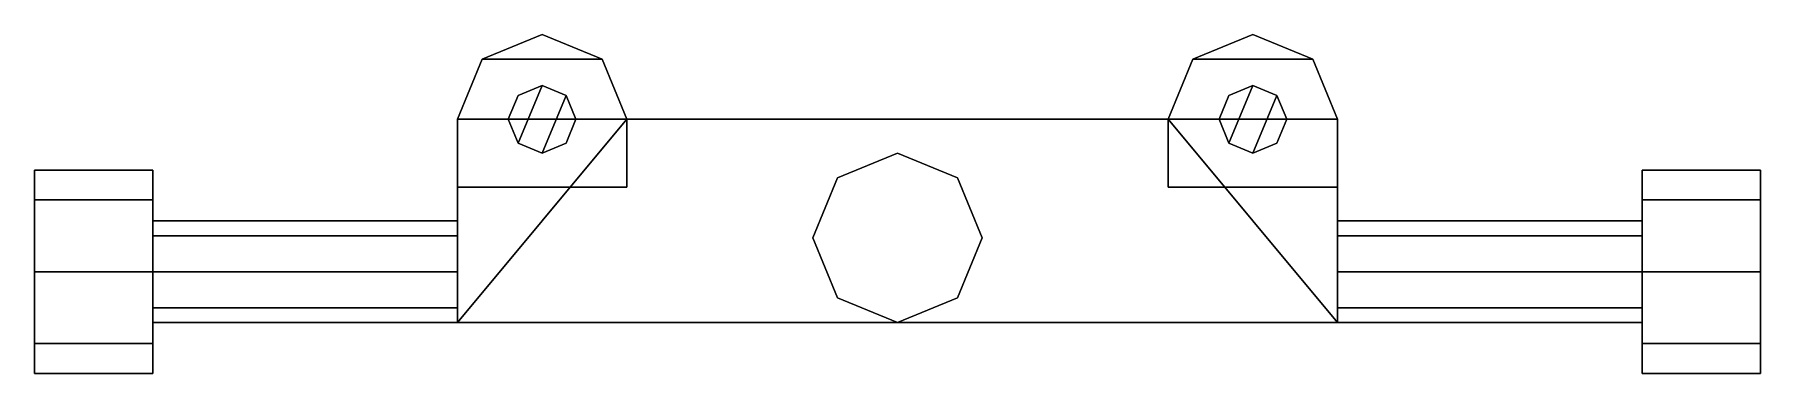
# Model space of a CAD drawing. Extents: x -0.51 to 0.51, y -0.06 to 0.14.
import ezdxf

# ---------------------------------------------------------------- set-up
doc = ezdxf.new("R2010")
doc.units = 0
doc.layers.get('0').update_dxf_attribs({"linetype": 'CONTINUOUS'})

msp = doc.modelspace()

# ---------------------------------------------------------------- linework, layer by layer
for points in [[(-0.21, 0.14, 0.22), (-0.2454, 0.1254, 0.22), (-0.2454, 0.1254, 0.25), (-0.21, 0.14, 0.25)], [(-0.21, 0.14, 0.3), (-0.2454, 0.1254, 0.3), (-0.2454, 0.1254, 0.32), (-0.21, 0.14, 0.32)], [(-0.21, 0.14, 0.32), (-0.2454, 0.1254, 0.32), (-0.1746, 0.1254, 0.32), (-0.21, 0.14, 0.32)], [(-0.21, 0.14, 0.25), (-0.2454, 0.1254, 0.25), (-0.1746, 0.1254, 0.25), (-0.21, 0.14, 0.25)], [(-0.21, 0.14, 0.22), (-0.1746, 0.1254, 0.22), (-0.2454, 0.1254, 0.22), (-0.21, 0.14, 0.22)], [(-0.1746, 0.1254, 0.22), (-0.21, 0.14, 0.22), (-0.21, 0.14, 0.25), (-0.1746, 0.1254, 0.25)], [(-0.1746, 0.1254, 0.3), (-0.21, 0.14, 0.3), (-0.21, 0.14, 0.32), (-0.1746, 0.1254, 0.32)], [(0.21, 0.14, 0.22), (0.1746, 0.1254, 0.22), (0.1746, 0.1254, 0.25), (0.21, 0.14, 0.25)], [(0.21, 0.14, 0.22), (0.2454, 0.1254, 0.22), (0.1746, 0.1254, 0.22), (0.21, 0.14, 0.22)], [(0.21, 0.14, 0.25), (0.1746, 0.1254, 0.25), (0.2454, 0.1254, 0.25), (0.21, 0.14, 0.25)], [(0.21, 0.14, 0.32), (0.1746, 0.1254, 0.32), (0.2454, 0.1254, 0.32), (0.21, 0.14, 0.32)], [(0.21, 0.14, 0.3), (0.1746, 0.1254, 0.3), (0.1746, 0.1254, 0.32), (0.21, 0.14, 0.32)], [(0.2454, 0.1254, 0.22), (0.21, 0.14, 0.22), (0.21, 0.14, 0.25), (0.2454, 0.1254, 0.25)], [(0.2454, 0.1254, 0.3), (0.21, 0.14, 0.3), (0.21, 0.14, 0.32), (0.2454, 0.1254, 0.32)], [(-0.2454, 0.1254, 0.22), (-0.26, 0.09, 0.22), (-0.26, 0.09, 0.25), (-0.2454, 0.1254, 0.25)], [(-0.2454, 0.1254, 0.3), (-0.26, 0.09, 0.3), (-0.26, 0.09, 0.32), (-0.2454, 0.1254, 0.32)], [(-0.2454, 0.1254, 0.32), (-0.26, 0.09, 0.32), (-0.16, 0.09, 0.32), (-0.1746, 0.1254, 0.32)], [(-0.2454, 0.1254, 0.25), (-0.26, 0.09, 0.25), (-0.16, 0.09, 0.25), (-0.1746, 0.1254, 0.25)], [(-0.1746, 0.1254, 0.22), (-0.16, 0.09, 0.22), (-0.26, 0.09, 0.22), (-0.2454, 0.1254, 0.22)], [(-0.16, 0.09, 0.22), (-0.1746, 0.1254, 0.22), (-0.1746, 0.1254, 0.25), (-0.16, 0.09, 0.25)], [(-0.16, 0.09, 0.3), (-0.1746, 0.1254, 0.3), (-0.1746, 0.1254, 0.32), (-0.16, 0.09, 0.32)], [(0.1746, 0.1254, 0.22), (0.16, 0.09, 0.22), (0.16, 0.09, 0.25), (0.1746, 0.1254, 0.25)], [(0.2454, 0.1254, 0.22), (0.26, 0.09, 0.22), (0.16, 0.09, 0.22), (0.1746, 0.1254, 0.22)], [(0.1746, 0.1254, 0.25), (0.16, 0.09, 0.25), (0.26, 0.09, 0.25), (0.2454, 0.1254, 0.25)], [(0.1746, 0.1254, 0.32), (0.16, 0.09, 0.32), (0.26, 0.09, 0.32), (0.2454, 0.1254, 0.32)], [(0.1746, 0.1254, 0.3), (0.16, 0.09, 0.3), (0.16, 0.09, 0.32), (0.1746, 0.1254, 0.32)], [(0.26, 0.09, 0.22), (0.2454, 0.1254, 0.22), (0.2454, 0.1254, 0.25), (0.26, 0.09, 0.25)], [(0.26, 0.09, 0.3), (0.2454, 0.1254, 0.3), (0.2454, 0.1254, 0.32), (0.26, 0.09, 0.32)], [(-0.2241, 0.1041, 0.35), (-0.23, 0.09, 0.35), (-0.2241, 0.0759, 0.35), (-0.21, 0.11, 0.35)], [(-0.2241, 0.1041, 0.2), (-0.23, 0.09, 0.2), (-0.23, 0.09, 0.21), (-0.2241, 0.1041, 0.21)], [(-0.2241, 0.1041, 0.34), (-0.23, 0.09, 0.34), (-0.23, 0.09, 0.35), (-0.2241, 0.1041, 0.35)], [(-0.2241, 0.1041, 0.25), (-0.23, 0.09, 0.25), (-0.23, 0.09, 0.3), (-0.2241, 0.1041, 0.3)], [(-0.21, 0.11, 0.2), (-0.2241, 0.1041, 0.2), (-0.2241, 0.1041, 0.21), (-0.21, 0.11, 0.21)], [(-0.21, 0.11, 0.35), (-0.2241, 0.0759, 0.35), (-0.21, 0.07, 0.35), (-0.1959, 0.1041, 0.35)], [(-0.21, 0.11, 0.34), (-0.2241, 0.1041, 0.34), (-0.2241, 0.1041, 0.35), (-0.21, 0.11, 0.35)], [(-0.21, 0.11, 0.25), (-0.2241, 0.1041, 0.25), (-0.2241, 0.1041, 0.3), (-0.21, 0.11, 0.3)], [(-0.1959, 0.1041, 0.2), (-0.21, 0.11, 0.2), (-0.21, 0.11, 0.21), (-0.1959, 0.1041, 0.21)], [(-0.1959, 0.1041, 0.34), (-0.21, 0.11, 0.34), (-0.21, 0.11, 0.35), (-0.1959, 0.1041, 0.35)], [(-0.1959, 0.1041, 0.25), (-0.21, 0.11, 0.25), (-0.21, 0.11, 0.3), (-0.1959, 0.1041, 0.3)], [(-0.1959, 0.1041, 0.35), (-0.21, 0.07, 0.35), (-0.1959, 0.0759, 0.35), (-0.19, 0.09, 0.35)], [(-0.19, 0.09, 0.2), (-0.1959, 0.1041, 0.2), (-0.1959, 0.1041, 0.21), (-0.19, 0.09, 0.21)], [(-0.19, 0.09, 0.34), (-0.1959, 0.1041, 0.34), (-0.1959, 0.1041, 0.35), (-0.19, 0.09, 0.35)], [(-0.19, 0.09, 0.25), (-0.1959, 0.1041, 0.25), (-0.1959, 0.1041, 0.3), (-0.19, 0.09, 0.3)], [(0.1959, 0.1041, 0.35), (0.19, 0.09, 0.35), (0.1959, 0.0759, 0.35), (0.21, 0.11, 0.35)], [(0.1959, 0.1041, 0.2), (0.19, 0.09, 0.2), (0.19, 0.09, 0.21), (0.1959, 0.1041, 0.21)], [(0.1959, 0.1041, 0.25), (0.19, 0.09, 0.25), (0.19, 0.09, 0.3), (0.1959, 0.1041, 0.3)], [(0.1959, 0.1041, 0.34), (0.19, 0.09, 0.34), (0.19, 0.09, 0.35), (0.1959, 0.1041, 0.35)], [(0.21, 0.11, 0.2), (0.1959, 0.1041, 0.2), (0.1959, 0.1041, 0.21), (0.21, 0.11, 0.21)], [(0.21, 0.11, 0.25), (0.1959, 0.1041, 0.25), (0.1959, 0.1041, 0.3), (0.21, 0.11, 0.3)], [(0.21, 0.11, 0.34), (0.1959, 0.1041, 0.34), (0.1959, 0.1041, 0.35), (0.21, 0.11, 0.35)], [(0.21, 0.11, 0.35), (0.1959, 0.0759, 0.35), (0.21, 0.07, 0.35), (0.2241, 0.1041, 0.35)], [(0.2241, 0.1041, 0.2), (0.21, 0.11, 0.2), (0.21, 0.11, 0.21), (0.2241, 0.1041, 0.21)], [(0.2241, 0.1041, 0.25), (0.21, 0.11, 0.25), (0.21, 0.11, 0.3), (0.2241, 0.1041, 0.3)], [(0.2241, 0.1041, 0.34), (0.21, 0.11, 0.34), (0.21, 0.11, 0.35), (0.2241, 0.1041, 0.35)], [(0.2241, 0.1041, 0.35), (0.21, 0.07, 0.35), (0.2241, 0.0759, 0.35), (0.23, 0.09, 0.35)], [(0.23, 0.09, 0.2), (0.2241, 0.1041, 0.2), (0.2241, 0.1041, 0.21), (0.23, 0.09, 0.21)], [(0.23, 0.09, 0.25), (0.2241, 0.1041, 0.25), (0.2241, 0.1041, 0.3), (0.23, 0.09, 0.3)], [(0.23, 0.09, 0.34), (0.2241, 0.1041, 0.34), (0.2241, 0.1041, 0.35), (0.23, 0.09, 0.35)], [(0.26, -0.03, 0.32), (0.16, 0.09, 0.32), (-0.16, 0.09, 0.32), (-0.26, -0.03, 0.32)], [(-0.26, -0.03, 0.32), (-0.26, 0.09, 0.32), (-0.26, 0.09, 0.3), (-0.26, 0.05, 0.3)], [(-0.26, 0.05, 0.25), (-0.26, 0.09, 0.25), (-0.26, 0.09, 0.22), (-0.26, -0.03, 0.22)], [(-0.26, 0.05, 0.25), (-0.16, 0.05, 0.25), (-0.16, 0.09, 0.25), (-0.26, 0.09, 0.25)], [(0.26, 0.09, 0.22), (0.26, -0.03, 0.22), (-0.26, -0.03, 0.22), (-0.26, 0.09, 0.22)], [(-0.26, -0.03, 0.32), (-0.16, 0.09, 0.32), (-0.26, 0.09, 0.32), (-0.26, -0.03, 0.32)], [(-0.23, 0.09, 0.2), (-0.2241, 0.0759, 0.2), (-0.2241, 0.0759, 0.21), (-0.23, 0.09, 0.21)], [(-0.23, 0.09, 0.34), (-0.2241, 0.0759, 0.34), (-0.2241, 0.0759, 0.35), (-0.23, 0.09, 0.35)], [(-0.23, 0.09, 0.25), (-0.2241, 0.0759, 0.25), (-0.2241, 0.0759, 0.3), (-0.23, 0.09, 0.3)], [(-0.1959, 0.0759, 0.2), (-0.19, 0.09, 0.2), (-0.19, 0.09, 0.21), (-0.1959, 0.0759, 0.21)], [(-0.1959, 0.0759, 0.34), (-0.19, 0.09, 0.34), (-0.19, 0.09, 0.35), (-0.1959, 0.0759, 0.35)], [(-0.1959, 0.0759, 0.25), (-0.19, 0.09, 0.25), (-0.19, 0.09, 0.3), (-0.1959, 0.0759, 0.3)], [(-0.16, 0.05, 0.3), (-0.16, 0.09, 0.3), (-0.16, 0.09, 0.25), (-0.16, 0.05, 0.25)], [(0.16, 0.09, 0.25), (0.16, 0.09, 0.22), (-0.16, 0.09, 0.22), (-0.16, 0.09, 0.25)], [(0.16, 0.09, 0.32), (0.16, 0.09, 0.3), (-0.16, 0.09, 0.3), (-0.16, 0.09, 0.32)], [(0.16, 0.09, 0.3), (0.16, 0.09, 0.25), (-0.16, 0.09, 0.25), (-0.16, 0.09, 0.3)], [(0.16, 0.05, 0.3), (0.16, 0.05, 0.25), (0.16, 0.09, 0.25), (0.16, 0.09, 0.3)], [(0.16, 0.05, 0.25), (0.26, 0.05, 0.25), (0.26, 0.09, 0.25), (0.16, 0.09, 0.25)], [(0.16, 0.09, 0.32), (0.26, -0.03, 0.32), (0.26, 0.09, 0.32), (0.16, 0.09, 0.32)], [(0.19, 0.09, 0.2), (0.1959, 0.0759, 0.2), (0.1959, 0.0759, 0.21), (0.19, 0.09, 0.21)], [(0.19, 0.09, 0.25), (0.1959, 0.0759, 0.25), (0.1959, 0.0759, 0.3), (0.19, 0.09, 0.3)], [(0.19, 0.09, 0.34), (0.1959, 0.0759, 0.34), (0.1959, 0.0759, 0.35), (0.19, 0.09, 0.35)], [(0.2241, 0.0759, 0.2), (0.23, 0.09, 0.2), (0.23, 0.09, 0.21), (0.2241, 0.0759, 0.21)], [(0.2241, 0.0759, 0.25), (0.23, 0.09, 0.25), (0.23, 0.09, 0.3), (0.2241, 0.0759, 0.3)], [(0.2241, 0.0759, 0.34), (0.23, 0.09, 0.34), (0.23, 0.09, 0.35), (0.2241, 0.0759, 0.35)], [(0.26, 0.05, 0.25), (0.26, -0.03, 0.22), (0.26, 0.09, 0.22), (0.26, 0.09, 0.25)], [(0.26, -0.03, 0.32), (0.26, 0.05, 0.3), (0.26, 0.09, 0.3), (0.26, 0.09, 0.32)], [(-0.2241, 0.0759, 0.2), (-0.21, 0.07, 0.2), (-0.21, 0.07, 0.21), (-0.2241, 0.0759, 0.21)], [(-0.2241, 0.0759, 0.34), (-0.21, 0.07, 0.34), (-0.21, 0.07, 0.35), (-0.2241, 0.0759, 0.35)], [(-0.2241, 0.0759, 0.25), (-0.21, 0.07, 0.25), (-0.21, 0.07, 0.3), (-0.2241, 0.0759, 0.3)], [(-0.21, 0.07, 0.2), (-0.1959, 0.0759, 0.2), (-0.1959, 0.0759, 0.21), (-0.21, 0.07, 0.21)], [(-0.21, 0.07, 0.34), (-0.1959, 0.0759, 0.34), (-0.1959, 0.0759, 0.35), (-0.21, 0.07, 0.35)], [(-0.21, 0.07, 0.25), (-0.1959, 0.0759, 0.25), (-0.1959, 0.0759, 0.3), (-0.21, 0.07, 0.3)], [(0.1959, 0.0759, 0.2), (0.21, 0.07, 0.2), (0.21, 0.07, 0.21), (0.1959, 0.0759, 0.21)], [(0.1959, 0.0759, 0.25), (0.21, 0.07, 0.25), (0.21, 0.07, 0.3), (0.1959, 0.0759, 0.3)], [(0.1959, 0.0759, 0.34), (0.21, 0.07, 0.34), (0.21, 0.07, 0.35), (0.1959, 0.0759, 0.35)], [(0.21, 0.07, 0.2), (0.2241, 0.0759, 0.2), (0.2241, 0.0759, 0.21), (0.21, 0.07, 0.21)], [(0.21, 0.07, 0.25), (0.2241, 0.0759, 0.25), (0.2241, 0.0759, 0.3), (0.21, 0.07, 0.3)], [(0.21, 0.07, 0.34), (0.2241, 0.0759, 0.34), (0.2241, 0.0759, 0.35), (0.21, 0.07, 0.35)], [(0, 0.07, 0.32), (-0.0354, 0.0554, 0.32), (-0.0354, 0.0554, 0.37), (0, 0.07, 0.37)], [(0.0354, 0.0554, 0.32), (0, 0.07, 0.32), (0, 0.07, 0.37), (0.0354, 0.0554, 0.37)], [(-0.44, 0.0424, 0.3124), (-0.44, 0.06, 0.27), (-0.51, 0.06, 0.27), (-0.51, 0.0424, 0.3124)], [(-0.44, 0.06, 0.27), (-0.44, 0.0424, 0.2276), (-0.51, 0.0424, 0.2276), (-0.51, 0.06, 0.27)], [(-0.44, 0.0212, 0.2912), (-0.44, 0.03, 0.27), (-0.44, 0.06, 0.27), (-0.44, 0.0424, 0.3124)], [(-0.44, 0.03, 0.27), (-0.44, 0.0212, 0.2488), (-0.44, 0.0424, 0.2276), (-0.44, 0.06, 0.27)], [(-0.0354, 0.0554, 0.32), (-0.05, 0.02, 0.32), (-0.05, 0.02, 0.37), (-0.0354, 0.0554, 0.37)], [(0.05, 0.02, 0.32), (0.0354, 0.0554, 0.32), (0.0354, 0.0554, 0.37), (0.05, 0.02, 0.37)], [(0.44, 0.03, 0.27), (0.44, 0.0212, 0.2912), (0.44, 0.0424, 0.3124), (0.44, 0.06, 0.27)], [(0.44, 0.0212, 0.2488), (0.44, 0.03, 0.27), (0.44, 0.06, 0.27), (0.44, 0.0424, 0.2276)], [(0.44, 0.0424, 0.2276), (0.44, 0.06, 0.27), (0.51, 0.06, 0.27), (0.51, 0.0424, 0.2276)], [(0.44, 0.06, 0.27), (0.44, 0.0424, 0.3124), (0.51, 0.0424, 0.3124), (0.51, 0.06, 0.27)], [(-0.44, 0, 0.33), (-0.44, 0.0424, 0.3124), (-0.51, 0.0424, 0.3124), (-0.51, 0, 0.33)], [(-0.44, 0.0424, 0.2276), (-0.44, 0, 0.21), (-0.51, 0, 0.21), (-0.51, 0.0424, 0.2276)], [(-0.44, 0, 0.3), (-0.44, 0.0212, 0.2912), (-0.44, 0.0424, 0.3124), (-0.44, 0, 0.33)], [(-0.44, 0.0212, 0.2488), (-0.44, 0, 0.24), (-0.44, 0, 0.21), (-0.44, 0.0424, 0.2276)], [(-0.26, -0.03, 0.32), (-0.26, 0.05, 0.3), (-0.26, 0.05, 0.25), (-0.26, -0.03, 0.22)], [(-0.26, 0.05, 0.3), (-0.16, 0.05, 0.3), (-0.16, 0.05, 0.25), (-0.26, 0.05, 0.25)], [(0.16, 0.05, 0.3), (0.26, 0.05, 0.3), (0.26, 0.05, 0.25), (0.16, 0.05, 0.25)], [(0.26, -0.03, 0.32), (0.26, -0.03, 0.22), (0.26, 0.05, 0.25), (0.26, 0.05, 0.3)], [(0.44, 0, 0.24), (0.44, 0.0212, 0.2488), (0.44, 0.0424, 0.2276), (0.44, 0, 0.21)], [(0.44, 0.0212, 0.2912), (0.44, 0, 0.3), (0.44, 0, 0.33), (0.44, 0.0424, 0.3124)], [(0.44, 0, 0.21), (0.44, 0.0424, 0.2276), (0.51, 0.0424, 0.2276), (0.51, 0, 0.21)], [(0.44, 0.0424, 0.3124), (0.44, 0, 0.33), (0.51, 0, 0.33), (0.51, 0.0424, 0.3124)], [(-0.26, 0.0212, 0.2912), (-0.26, 0.03, 0.27), (-0.44, 0.03, 0.27), (-0.44, 0.0212, 0.2912)], [(-0.26, 0.03, 0.27), (-0.26, 0.0212, 0.2488), (-0.44, 0.0212, 0.2488), (-0.44, 0.03, 0.27)], [(-0.26, 0, 0.3), (-0.26, 0.0212, 0.2912), (-0.44, 0.0212, 0.2912), (-0.44, 0, 0.3)], [(-0.26, 0.0212, 0.2488), (-0.26, 0, 0.24), (-0.44, 0, 0.24), (-0.44, 0.0212, 0.2488)], [(0.44, 0.03, 0.27), (0.44, 0.0212, 0.2488), (0.26, 0.0212, 0.2488), (0.26, 0.03, 0.27)], [(0.44, 0.0212, 0.2912), (0.44, 0.03, 0.27), (0.26, 0.03, 0.27), (0.26, 0.0212, 0.2912)], [(0.44, 0.0212, 0.2488), (0.44, 0, 0.24), (0.26, 0, 0.24), (0.26, 0.0212, 0.2488)], [(0.44, 0, 0.3), (0.44, 0.0212, 0.2912), (0.26, 0.0212, 0.2912), (0.26, 0, 0.3)], [(-0.05, 0.02, 0.32), (-0.0354, -0.0154, 0.32), (-0.0354, -0.0154, 0.37), (-0.05, 0.02, 0.37)], [(0.0354, -0.0154, 0.32), (0.05, 0.02, 0.32), (0.05, 0.02, 0.37), (0.0354, -0.0154, 0.37)], [(-0.44, -0.0424, 0.3124), (-0.44, 0, 0.33), (-0.51, 0, 0.33), (-0.51, -0.0424, 0.3124)], [(-0.44, 0, 0.21), (-0.44, -0.0424, 0.2276), (-0.51, -0.0424, 0.2276), (-0.51, 0, 0.21)], [(-0.26, -0.0212, 0.2912), (-0.26, 0, 0.3), (-0.44, 0, 0.3), (-0.44, -0.0212, 0.2912)], [(-0.26, 0, 0.24), (-0.26, -0.0212, 0.2488), (-0.44, -0.0212, 0.2488), (-0.44, 0, 0.24)], [(-0.44, -0.0212, 0.2912), (-0.44, 0, 0.3), (-0.44, 0, 0.33), (-0.44, -0.0424, 0.3124)], [(-0.44, 0, 0.24), (-0.44, -0.0212, 0.2488), (-0.44, -0.0424, 0.2276), (-0.44, 0, 0.21)], [(0.44, 0, 0.24), (0.44, -0.0212, 0.2488), (0.26, -0.0212, 0.2488), (0.26, 0, 0.24)], [(0.44, -0.0212, 0.2912), (0.44, 0, 0.3), (0.26, 0, 0.3), (0.26, -0.0212, 0.2912)], [(0.44, -0.0212, 0.2488), (0.44, 0, 0.24), (0.44, 0, 0.21), (0.44, -0.0424, 0.2276)], [(0.44, -0.0424, 0.2276), (0.44, 0, 0.21), (0.51, 0, 0.21), (0.51, -0.0424, 0.2276)], [(0.44, 0, 0.33), (0.44, -0.0424, 0.3124), (0.51, -0.0424, 0.3124), (0.51, 0, 0.33)], [(0.44, 0, 0.3), (0.44, -0.0212, 0.2912), (0.44, -0.0424, 0.3124), (0.44, 0, 0.33)], [(-0.0354, -0.0154, 0.32), (0, -0.03, 0.32), (0, -0.03, 0.37), (-0.0354, -0.0154, 0.37)], [(0, -0.03, 0.32), (0.0354, -0.0154, 0.32), (0.0354, -0.0154, 0.37), (0, -0.03, 0.37)], [(-0.26, -0.03, 0.27), (-0.26, -0.0212, 0.2912), (-0.44, -0.0212, 0.2912), (-0.44, -0.03, 0.27)], [(-0.26, -0.0212, 0.2488), (-0.26, -0.03, 0.27), (-0.44, -0.03, 0.27), (-0.44, -0.0212, 0.2488)], [(-0.44, -0.0212, 0.2488), (-0.44, -0.03, 0.27), (-0.44, -0.06, 0.27), (-0.44, -0.0424, 0.2276)], [(-0.44, -0.03, 0.27), (-0.44, -0.0212, 0.2912), (-0.44, -0.0424, 0.3124), (-0.44, -0.06, 0.27)], [(0.26, -0.03, 0.22), (0.26, -0.03, 0.32), (-0.26, -0.03, 0.32), (-0.26, -0.03, 0.22)], [(0.44, -0.0212, 0.2488), (0.44, -0.03, 0.27), (0.26, -0.03, 0.27), (0.26, -0.0212, 0.2488)], [(0.44, -0.03, 0.27), (0.44, -0.0212, 0.2912), (0.26, -0.0212, 0.2912), (0.26, -0.03, 0.27)], [(0.44, -0.03, 0.27), (0.44, -0.0212, 0.2488), (0.44, -0.0424, 0.2276), (0.44, -0.06, 0.27)], [(0.44, -0.0212, 0.2912), (0.44, -0.03, 0.27), (0.44, -0.06, 0.27), (0.44, -0.0424, 0.3124)], [(-0.44, -0.06, 0.27), (-0.44, -0.0424, 0.3124), (-0.51, -0.0424, 0.3124), (-0.51, -0.06, 0.27)], [(-0.44, -0.0424, 0.2276), (-0.44, -0.06, 0.27), (-0.51, -0.06, 0.27), (-0.51, -0.0424, 0.2276)], [(0.44, -0.06, 0.27), (0.44, -0.0424, 0.2276), (0.51, -0.0424, 0.2276), (0.51, -0.06, 0.27)], [(0.44, -0.0424, 0.3124), (0.44, -0.06, 0.27), (0.51, -0.06, 0.27), (0.51, -0.0424, 0.3124)]]:
    msp.add_3dface(points)

doc.saveas('drawing.dxf')
